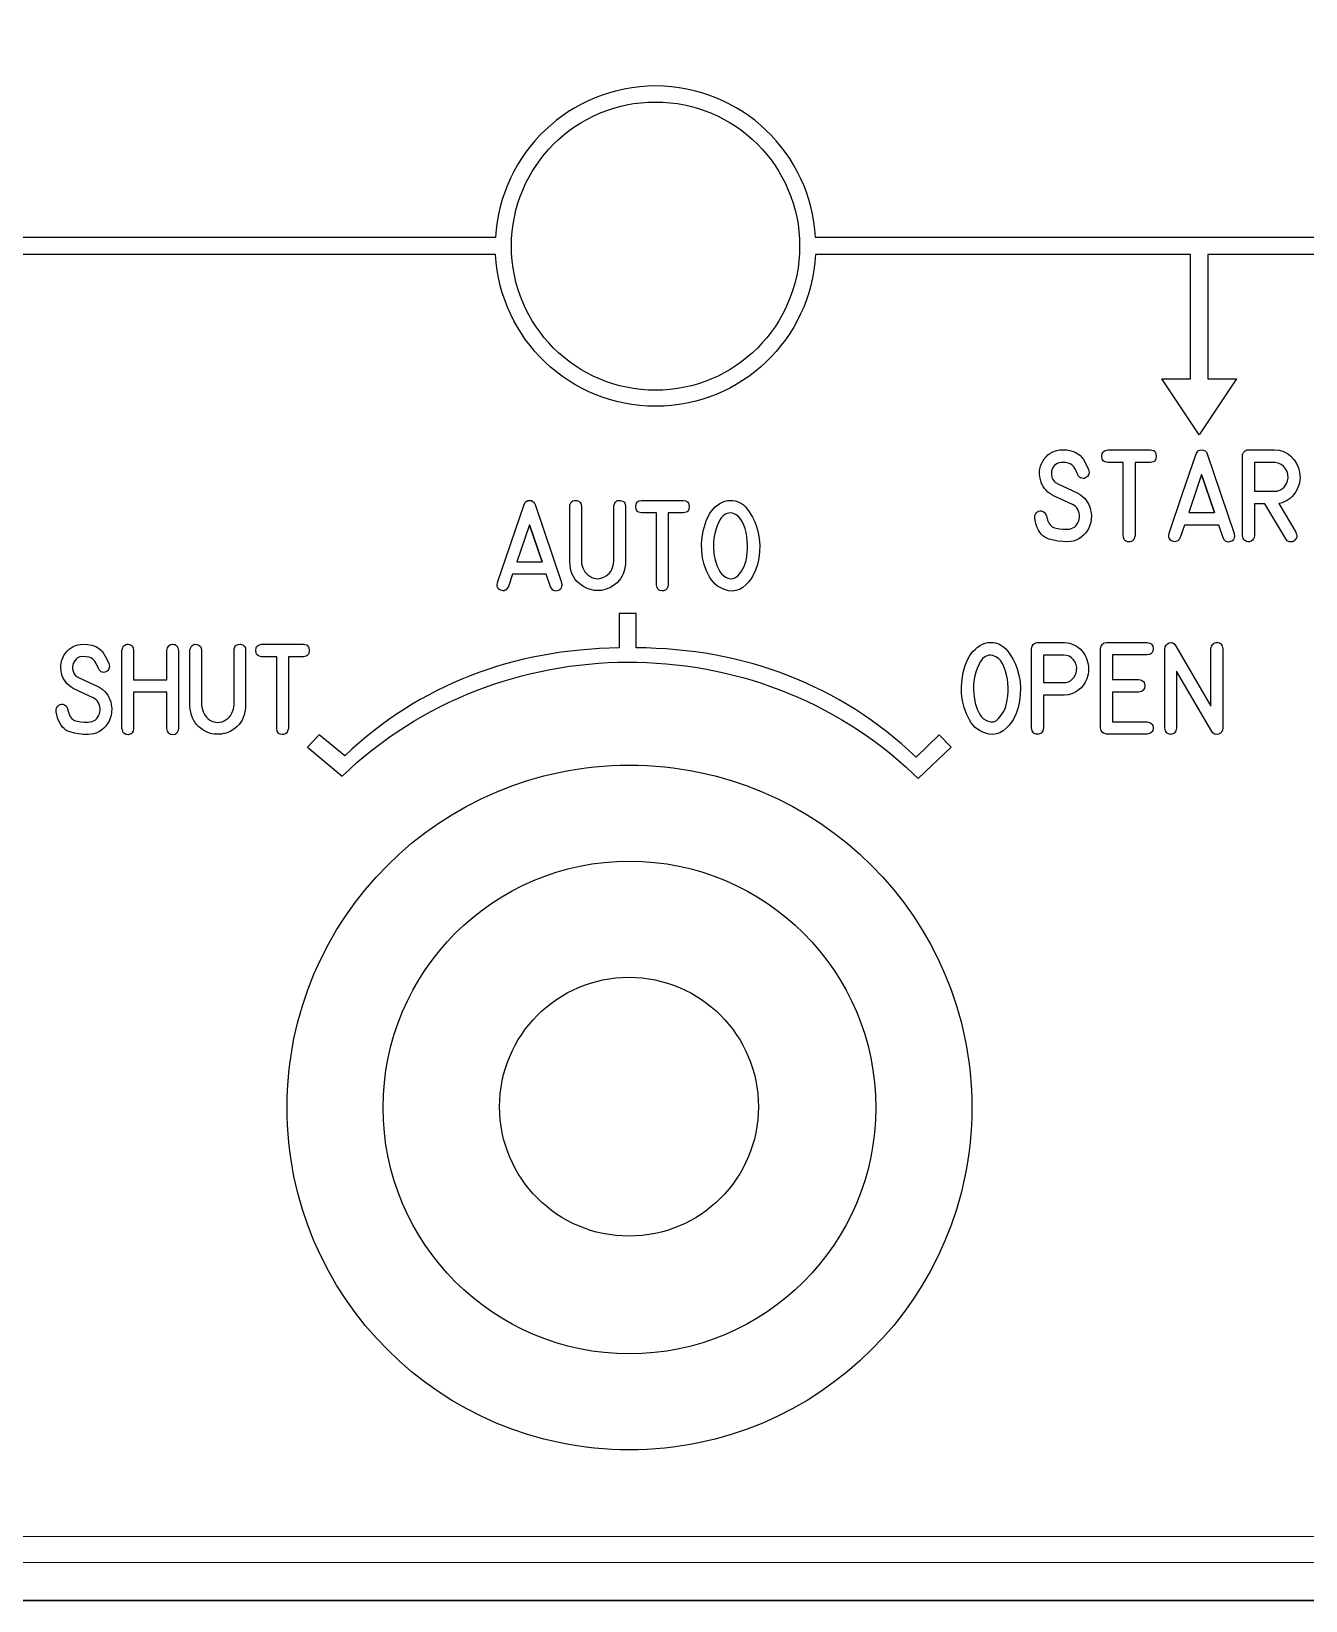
# Model space of a CAD drawing. Extents: x -1 to 333, y -1 to 144.
# Drawn here: x 200 to 244.6, y 31.6 to 86.6 of the extents above; entities that cross this region are included whole.
import ezdxf

# ---------------------------------------------------------------- set-up
doc = ezdxf.new("R2010")
doc.units = 0
for name, color, linetype in [('_BACKPANEL', 5, 'CONTINUOUS'), ('_ENGRAVING', 105, 'CONTINUOUS'), ('_TOPLAYER', 1, 'CONTINUOUS')]:
    doc.layers.add(name, color=color, linetype=linetype)

msp = doc.modelspace()

# ---------------------------------------------------------------- linework, layer by layer
at = {"layer": '_BACKPANEL'}
for points in [[(332.671, 144.363), (332.671, 139.666), (332.671, 130.272), (332.671, 120.878), (332.671, 41.031), (332.671, 31.637), (10.329, 31.637), (10.329, 41.031), (10.329, 120.878), (10.329, 130.272), (10.329, 139.666), (10.329, 144.363)], [(225.473, 48.946), (225.467, 48.713), (225.449, 48.482), (225.42, 48.255), (225.38, 48.032), (225.33, 47.813), (225.269, 47.597), (225.197, 47.387), (225.116, 47.181), (225.025, 46.98), (224.925, 46.784), (224.816, 46.594), (224.698, 46.41), (224.572, 46.232), (224.437, 46.061), (224.294, 45.896), (224.144, 45.739), (223.987, 45.589), (223.822, 45.446), (223.651, 45.312), (223.473, 45.185), (223.289, 45.067), (223.099, 44.958), (222.903, 44.858), (222.702, 44.767), (222.496, 44.686), (222.286, 44.614), (222.07, 44.553), (221.851, 44.503), (221.628, 44.463), (221.401, 44.434), (221.17, 44.416), (220.937, 44.41), (220.704, 44.416), (220.473, 44.434), (220.246, 44.463), (220.023, 44.503), (219.803, 44.553), (219.588, 44.614), (219.377, 44.686), (219.171, 44.767), (218.971, 44.858), (218.775, 44.958), (218.585, 45.067), (218.401, 45.185), (218.223, 45.312), (218.052, 45.446), (217.887, 45.589), (217.73, 45.739), (217.58, 45.896), (217.437, 46.061), (217.302, 46.232), (217.176, 46.41), (217.058, 46.594), (216.949, 46.784), (216.849, 46.98), (216.758, 47.181), (216.677, 47.387), (216.605, 47.597), (216.544, 47.813), (216.493, 48.032), (216.454, 48.255), (216.425, 48.482), (216.407, 48.713), (216.401, 48.946), (216.407, 49.179), (216.425, 49.41), (216.454, 49.637), (216.493, 49.86), (216.544, 50.08), (216.605, 50.295), (216.677, 50.506), (216.758, 50.712), (216.849, 50.912), (216.949, 51.108), (217.058, 51.298), (217.176, 51.482), (217.302, 51.66), (217.437, 51.831), (217.58, 51.996), (217.73, 52.153), (217.887, 52.303), (218.052, 52.446), (218.223, 52.581), (218.401, 52.707), (218.585, 52.825), (218.775, 52.934), (218.971, 53.034), (219.171, 53.125), (219.377, 53.207), (219.588, 53.278), (219.803, 53.339), (220.023, 53.39), (220.246, 53.429), (220.473, 53.458), (220.704, 53.476), (220.937, 53.482), (221.17, 53.476), (221.401, 53.458), (221.628, 53.429), (221.851, 53.39), (222.07, 53.339), (222.286, 53.278), (222.496, 53.207), (222.702, 53.125), (222.903, 53.034), (223.099, 52.934), (223.289, 52.825), (223.473, 52.707), (223.651, 52.581), (223.822, 52.446), (223.987, 52.303), (224.144, 52.153), (224.294, 51.996), (224.437, 51.831), (224.572, 51.66), (224.698, 51.482), (224.816, 51.298), (224.925, 51.108), (225.025, 50.912), (225.116, 50.712), (225.197, 50.506), (225.269, 50.295), (225.33, 50.08), (225.38, 49.86), (225.42, 49.637), (225.449, 49.41), (225.467, 49.179)]]:
    msp.add_lwpolyline(points, close=True, dxfattribs=at)
at = {"layer": '_ENGRAVING'}
for points in [[(267.472, 79.41), (227.473, 79.41), (227.451, 79.685), (227.417, 79.957), (227.369, 80.224), (227.31, 80.487), (227.238, 80.746), (227.154, 80.999), (227.059, 81.246), (226.952, 81.488), (226.835, 81.723), (226.707, 81.953), (226.569, 82.175), (226.421, 82.39), (226.263, 82.598), (226.096, 82.798), (225.92, 82.991), (225.736, 83.175), (225.543, 83.35), (225.342, 83.516), (225.133, 83.673), (224.917, 83.82), (224.694, 83.957), (224.465, 84.084), (224.229, 84.201), (223.986, 84.307), (223.738, 84.401), (223.485, 84.484), (223.226, 84.555), (222.963, 84.613), (222.695, 84.66), (222.423, 84.693), (222.147, 84.713), (221.868, 84.72), (221.588, 84.713), (221.312, 84.693), (221.04, 84.66), (220.772, 84.613), (220.509, 84.555), (220.25, 84.484), (219.997, 84.401), (219.749, 84.306), (219.507, 84.201), (219.271, 84.084), (219.041, 83.957), (218.818, 83.82), (218.602, 83.673), (218.394, 83.516), (218.193, 83.35), (218, 83.174), (217.815, 82.991), (217.639, 82.798), (217.472, 82.598), (217.315, 82.39), (217.167, 82.175), (217.028, 81.952), (216.901, 81.723), (216.783, 81.488), (216.677, 81.246), (216.581, 80.998), (216.498, 80.745), (216.426, 80.487), (216.366, 80.224), (216.319, 79.957), (216.284, 79.685), (216.263, 79.41), (131.377, 79.41)], [(267.472, 78.81), (241.218, 78.81), (241.218, 74.454), (242.226, 74.454), (240.918, 72.492), (239.609, 74.454), (240.618, 74.454), (240.618, 78.81), (227.473, 78.81), (227.452, 78.534), (227.417, 78.262), (227.37, 77.994), (227.31, 77.731), (227.239, 77.473), (227.155, 77.22), (227.06, 76.972), (226.953, 76.73), (226.836, 76.494), (226.708, 76.265), (226.57, 76.042), (226.422, 75.827), (226.264, 75.619), (226.097, 75.418), (225.921, 75.226), (225.737, 75.042), (225.544, 74.867), (225.343, 74.7), (225.134, 74.543), (224.918, 74.396), (224.695, 74.258), (224.466, 74.131), (224.229, 74.015), (223.987, 73.909), (223.739, 73.814), (223.486, 73.732), (223.227, 73.661), (222.963, 73.602), (222.695, 73.555), (222.423, 73.522), (222.147, 73.502), (221.868, 73.495), (221.588, 73.502), (221.312, 73.522), (221.04, 73.555), (220.772, 73.602), (220.508, 73.661), (220.25, 73.732), (219.996, 73.814), (219.748, 73.909), (219.506, 74.015), (219.27, 74.131), (219.04, 74.258), (218.817, 74.396), (218.601, 74.543), (218.392, 74.7), (218.191, 74.866), (217.998, 75.042), (217.814, 75.226), (217.638, 75.418), (217.471, 75.619), (217.313, 75.827), (217.165, 76.042), (217.027, 76.265), (216.899, 76.494), (216.782, 76.73), (216.675, 76.972), (216.58, 77.22), (216.497, 77.473), (216.425, 77.731), (216.365, 77.994), (216.318, 78.262), (216.284, 78.534), (216.262, 78.81), (171.668, 78.81)], [(16.012, 32.965), (326.47, 32.98), (326.56, 32.989), (326.645, 33.015), (326.721, 33.057), (326.787, 33.112), (326.842, 33.179), (326.883, 33.256), (326.909, 33.34), (326.918, 33.431), (326.908, 33.521), (326.882, 33.606), (326.841, 33.682), (326.786, 33.748), (326.72, 33.803), (326.644, 33.845), (326.56, 33.871), (326.47, 33.88), (16.01, 33.865)]]:
    msp.add_lwpolyline(points, dxfattribs=at)
for points in [[(221.868, 74.057), (221.608, 74.064), (221.351, 74.083), (221.098, 74.115), (220.85, 74.16), (220.605, 74.216), (220.366, 74.284), (220.131, 74.364), (219.902, 74.454), (219.678, 74.555), (219.46, 74.667), (219.249, 74.788), (219.044, 74.92), (218.846, 75.06), (218.655, 75.21), (218.472, 75.369), (218.296, 75.536), (218.129, 75.712), (217.97, 75.895), (217.82, 76.086), (217.68, 76.284), (217.548, 76.489), (217.427, 76.7), (217.315, 76.918), (217.214, 77.142), (217.123, 77.371), (217.044, 77.606), (216.976, 77.845), (216.92, 78.09), (216.875, 78.338), (216.843, 78.591), (216.824, 78.848), (216.817, 79.107), (216.824, 79.367), (216.843, 79.624), (216.875, 79.877), (216.92, 80.125), (216.976, 80.37), (217.044, 80.609), (217.123, 80.844), (217.214, 81.073), (217.315, 81.297), (217.427, 81.515), (217.548, 81.726), (217.68, 81.931), (217.82, 82.129), (217.97, 82.32), (218.129, 82.503), (218.296, 82.679), (218.472, 82.846), (218.655, 83.005), (218.846, 83.155), (219.044, 83.295), (219.249, 83.427), (219.46, 83.548), (219.678, 83.66), (219.902, 83.761), (220.131, 83.851), (220.366, 83.931), (220.605, 83.999), (220.85, 84.055), (221.098, 84.1), (221.351, 84.132), (221.608, 84.151), (221.868, 84.158), (222.128, 84.151), (222.384, 84.132), (222.637, 84.1), (222.886, 84.055), (223.13, 83.999), (223.37, 83.931), (223.604, 83.851), (223.834, 83.761), (224.057, 83.66), (224.275, 83.548), (224.487, 83.427), (224.692, 83.295), (224.89, 83.155), (225.08, 83.005), (225.264, 82.846), (225.439, 82.679), (225.606, 82.503), (225.765, 82.32), (225.915, 82.129), (226.056, 81.931), (226.187, 81.726), (226.309, 81.515), (226.42, 81.297), (226.521, 81.073), (226.612, 80.844), (226.691, 80.609), (226.759, 80.37), (226.816, 80.125), (226.86, 79.877), (226.892, 79.624), (226.912, 79.367), (226.918, 79.107), (226.912, 78.848), (226.892, 78.591), (226.86, 78.338), (226.816, 78.09), (226.759, 77.845), (226.691, 77.606), (226.612, 77.371), (226.521, 77.142), (226.42, 76.918), (226.309, 76.7), (226.187, 76.489), (226.056, 76.284), (225.915, 76.086), (225.765, 75.895), (225.606, 75.712), (225.439, 75.536), (225.264, 75.369), (225.08, 75.21), (224.89, 75.06), (224.692, 74.92), (224.487, 74.788), (224.275, 74.667), (224.057, 74.555), (223.834, 74.454), (223.604, 74.364), (223.37, 74.284), (223.13, 74.216), (222.886, 74.16), (222.637, 74.115), (222.384, 74.083), (222.128, 74.064)], [(236.642, 70.458), (236.665, 70.447), (236.692, 70.433), (236.716, 70.419), (236.738, 70.404), (236.763, 70.389), (236.832, 70.335), (236.895, 70.277), (236.951, 70.213), (236.999, 70.145), (237.041, 70.071), (237.076, 69.993), (237.104, 69.91), (237.124, 69.822), (237.141, 69.678), (237.136, 69.53), (237.119, 69.425), (237.089, 69.324), (237.048, 69.227), (236.995, 69.134), (236.933, 69.048), (236.863, 68.973), (236.786, 68.908), (236.701, 68.853), (236.605, 68.806), (236.507, 68.772), (236.408, 68.752), (236.307, 68.746), (236.138, 68.751), (235.972, 68.769), (235.811, 68.798), (235.653, 68.839), (235.578, 68.868), (235.508, 68.906), (235.444, 68.954), (235.386, 69.012), (235.333, 69.079), (235.286, 69.157), (235.245, 69.244), (235.209, 69.341), (235.182, 69.448), (235.161, 69.559), (235.156, 69.614), (235.163, 69.665), (235.183, 69.714), (235.214, 69.759), (235.253, 69.795), (235.297, 69.819), (235.346, 69.828), (235.399, 69.825), (235.453, 69.806), (235.498, 69.774), (235.534, 69.729), (235.561, 69.67), (235.566, 69.656), (235.608, 69.503), (235.663, 69.383), (235.696, 69.337), (235.731, 69.299), (235.771, 69.269), (235.813, 69.248), (235.91, 69.22), (236.024, 69.2), (236.155, 69.19), (236.304, 69.188), (236.373, 69.193), (236.437, 69.206), (236.495, 69.229), (236.548, 69.261), (236.595, 69.302), (236.636, 69.351), (236.671, 69.41), (236.701, 69.478), (236.719, 69.543), (236.728, 69.61), (236.727, 69.678), (236.716, 69.747), (236.695, 69.814), (236.667, 69.875), (236.631, 69.93), (236.587, 69.979), (236.538, 70.017), (236.475, 70.053), (235.792, 70.373), (235.77, 70.386), (235.69, 70.436), (235.618, 70.49), (235.554, 70.55), (235.498, 70.615), (235.45, 70.684), (235.41, 70.759), (235.378, 70.838), (235.353, 70.923), (235.334, 71.023), (235.325, 71.12), (235.326, 71.214), (235.338, 71.306), (235.361, 71.395), (235.394, 71.482), (235.437, 71.566), (235.491, 71.647), (235.553, 71.722), (235.619, 71.787), (235.69, 71.842), (235.765, 71.887), (235.845, 71.923), (235.93, 71.948), (236.019, 71.963), (236.113, 71.968), (236.276, 71.963), (236.429, 71.932), (236.503, 71.912), (236.578, 71.881), (236.666, 71.83), (236.743, 71.771), (236.808, 71.703), (236.863, 71.626), (236.957, 71.457), (237.042, 71.274), (237.055, 71.233), (237.059, 71.16), (237.04, 71.093), (237.003, 71.033), (236.972, 71.005), (236.933, 70.981), (236.892, 70.967), (236.849, 70.964), (236.804, 70.97), (236.761, 70.986), (236.723, 71.013), (236.691, 71.049), (236.664, 71.096), (236.582, 71.283), (236.53, 71.37), (236.46, 71.441), (236.398, 71.478), (236.33, 71.504), (236.234, 71.522), (236.099, 71.526), (236.006, 71.514), (235.924, 71.479), (235.854, 71.422), (235.796, 71.344), (235.766, 71.285), (235.747, 71.222), (235.74, 71.156), (235.743, 71.087), (235.76, 71.004), (235.792, 70.932), (235.837, 70.869), (235.896, 70.816), (235.91, 70.806), (235.926, 70.795), (235.942, 70.788), (235.96, 70.78)], [(238.255, 68.961), (238.255, 71.523), (237.713, 71.523), (237.623, 71.544), (237.588, 71.563), (237.559, 71.587), (237.536, 71.618), (237.52, 71.654), (237.507, 71.745), (237.521, 71.835), (237.537, 71.872), (237.559, 71.902), (237.588, 71.927), (237.624, 71.947), (237.713, 71.968), (239.211, 71.968), (239.301, 71.947), (239.336, 71.928), (239.364, 71.903), (239.387, 71.872), (239.403, 71.836), (239.416, 71.745), (239.403, 71.654), (239.387, 71.617), (239.365, 71.587), (239.336, 71.562), (239.301, 71.543), (239.211, 71.523), (238.671, 71.523), (238.671, 68.961), (238.645, 68.864), (238.625, 68.826), (238.6, 68.794), (238.57, 68.77), (238.536, 68.753), (238.497, 68.744), (238.453, 68.741), (238.41, 68.745), (238.372, 68.756), (238.339, 68.773), (238.312, 68.798), (238.29, 68.828), (238.273, 68.866)], [(239.867, 69.045), (240.34, 70.434), (240.814, 71.823), (240.845, 71.885), (240.887, 71.931), (240.941, 71.958), (241.008, 71.968), (241.074, 71.959), (241.129, 71.932), (241.171, 71.887), (241.202, 71.823), (242.148, 69.037), (242.157, 68.936), (242.151, 68.893), (242.139, 68.854), (242.12, 68.821), (242.094, 68.792), (242.061, 68.769), (242.021, 68.75), (241.98, 68.738), (241.941, 68.734), (241.904, 68.739), (241.87, 68.751), (241.838, 68.772), (241.809, 68.801), (241.757, 68.883), (241.605, 69.333), (240.402, 69.333), (240.255, 68.894), (240.203, 68.811), (240.173, 68.782), (240.14, 68.762), (240.106, 68.75), (240.068, 68.746), (240.029, 68.751), (239.986, 68.764), (239.946, 68.783), (239.913, 68.807), (239.888, 68.835), (239.869, 68.868), (239.858, 68.906), (239.854, 68.948)], [(244.303, 69.083), (244.335, 68.997), (244.34, 68.957), (244.337, 68.919), (244.327, 68.882), (244.309, 68.848), (244.25, 68.783), (244.213, 68.761), (244.174, 68.748), (244.132, 68.743), (244.087, 68.747), (244.044, 68.76), (244.007, 68.78), (243.976, 68.809), (243.952, 68.845), (243.224, 70.072), (242.855, 70.072), (242.855, 68.963), (242.848, 68.899), (242.826, 68.845), (242.79, 68.8), (242.739, 68.765), (242.681, 68.744), (242.626, 68.741), (242.572, 68.755), (242.52, 68.788), (242.485, 68.823), (242.459, 68.864), (242.444, 68.911), (242.439, 68.963), (242.439, 71.747), (242.443, 71.791), (242.454, 71.832), (242.473, 71.869), (242.499, 71.903), (242.531, 71.931), (242.566, 71.951), (242.604, 71.964), (242.646, 71.968), (243.562, 71.968), (243.722, 71.954), (243.871, 71.911), (244.009, 71.841), (244.136, 71.743), (244.247, 71.623), (244.334, 71.488), (244.398, 71.339), (244.439, 71.174), (244.45, 71.082), (244.453, 70.991), (244.447, 70.903), (244.433, 70.815), (244.411, 70.729), (244.38, 70.645), (244.34, 70.562), (244.292, 70.481), (244.238, 70.404), (244.179, 70.336), (244.116, 70.275), (244.049, 70.222), (243.978, 70.177), (243.902, 70.14), (243.822, 70.111), (243.738, 70.09), (243.71, 70.085)], [(243.562, 70.515), (243.636, 70.521), (243.707, 70.539), (243.775, 70.57), (243.841, 70.613), (243.899, 70.665), (243.947, 70.725), (243.985, 70.793), (244.012, 70.868), (244.035, 70.986), (244.031, 71.099), (244.003, 71.206), (243.949, 71.307), (243.876, 71.394), (243.791, 71.459), (243.693, 71.502), (243.583, 71.523), (242.855, 71.523), (242.855, 70.515)], [(241.455, 69.776), (241.006, 71.099), (240.554, 69.776)], [(241.006, 71.099), (241.455, 69.776)], [(216.329, 67.322), (216.795, 68.688), (217.261, 70.054), (217.291, 70.116), (217.333, 70.16), (217.386, 70.187), (217.451, 70.197), (217.517, 70.188), (217.57, 70.162), (217.613, 70.117), (217.643, 70.054), (218.573, 67.315), (218.582, 67.215), (218.576, 67.173), (218.564, 67.135), (218.545, 67.102), (218.52, 67.074), (218.487, 67.051), (218.449, 67.033), (218.369, 67.017), (218.333, 67.021), (218.299, 67.033), (218.268, 67.054), (218.239, 67.082), (218.189, 67.163), (218.039, 67.606), (216.856, 67.606), (216.711, 67.174), (216.66, 67.092), (216.63, 67.064), (216.599, 67.044), (216.564, 67.032), (216.528, 67.029), (216.489, 67.033), (216.447, 67.046), (216.375, 67.088), (216.35, 67.116), (216.332, 67.149), (216.321, 67.185), (216.317, 67.227)], [(220.816, 68.069), (220.816, 68.038), (220.81, 67.945), (220.791, 67.831), (220.765, 67.724), (220.73, 67.625), (220.689, 67.533), (220.639, 67.45), (220.582, 67.374), (220.518, 67.306), (220.446, 67.246), (220.292, 67.148), (220.132, 67.08), (220.051, 67.058), (219.968, 67.043), (219.884, 67.035), (219.798, 67.035), (219.713, 67.042), (219.63, 67.057), (219.549, 67.079), (219.469, 67.109), (219.316, 67.191), (219.169, 67.302), (219.102, 67.369), (219.043, 67.443), (218.992, 67.524), (218.949, 67.613), (218.915, 67.708), (218.888, 67.811), (218.87, 67.921), (218.859, 68.038), (218.859, 68.069), (218.859, 69.98), (218.863, 70.024), (218.875, 70.064), (218.916, 70.133), (218.968, 70.177), (219.032, 70.197), (219.107, 70.192), (219.178, 70.166), (219.228, 70.122), (219.259, 70.06), (219.269, 69.98), (219.269, 68.069), (219.278, 67.983), (219.295, 67.902), (219.32, 67.827), (219.353, 67.758), (219.394, 67.694), (219.442, 67.636), (219.498, 67.583), (219.563, 67.536), (219.631, 67.498), (219.7, 67.471), (219.771, 67.456), (219.842, 67.452), (219.914, 67.46), (219.987, 67.479), (220.061, 67.509), (220.135, 67.552), (220.198, 67.597), (220.252, 67.649), (220.297, 67.707), (220.333, 67.772), (220.384, 67.914), (220.408, 68.069), (220.408, 69.98), (220.411, 70.022), (220.437, 70.104), (220.458, 70.135), (220.483, 70.16), (220.512, 70.178), (220.547, 70.19), (220.63, 70.194), (220.711, 70.173), (220.743, 70.155), (220.77, 70.131), (220.79, 70.101), (220.804, 70.066), (220.816, 69.98)], [(221.906, 67.24), (221.906, 69.76), (221.373, 69.76), (221.285, 69.78), (221.25, 69.798), (221.221, 69.823), (221.199, 69.853), (221.183, 69.889), (221.171, 69.978), (221.184, 70.066), (221.2, 70.102), (221.222, 70.133), (221.25, 70.157), (221.285, 70.176), (221.373, 70.197), (222.847, 70.197), (222.934, 70.177), (222.969, 70.158), (222.997, 70.133), (223.019, 70.103), (223.035, 70.067), (223.048, 69.978), (223.035, 69.888), (223.02, 69.852), (222.998, 69.822), (222.97, 69.798), (222.935, 69.779), (222.847, 69.76), (222.315, 69.76), (222.315, 67.24), (222.29, 67.144), (222.27, 67.107), (222.245, 67.076), (222.216, 67.052), (222.182, 67.036), (222.144, 67.026), (222.101, 67.023), (222.021, 67.038), (221.989, 67.055), (221.962, 67.079), (221.94, 67.11), (221.924, 67.147)], [(225.411, 69.284), (225.468, 69.067), (225.503, 68.847), (225.518, 68.622), (225.512, 68.393), (225.485, 68.167), (225.437, 67.952), (225.367, 67.746), (225.275, 67.55), (225.205, 67.436), (225.122, 67.331), (225.028, 67.235), (224.922, 67.147), (224.808, 67.078), (224.687, 67.035), (224.561, 67.02), (224.429, 67.031), (224.322, 67.057), (224.222, 67.093), (224.128, 67.138), (224.041, 67.195), (223.96, 67.261), (223.885, 67.337), (223.817, 67.424), (223.755, 67.521), (223.651, 67.73), (223.572, 67.951), (223.517, 68.184), (223.488, 68.428), (223.483, 68.676), (223.502, 68.921), (223.546, 69.163), (223.614, 69.402), (223.657, 69.516), (223.706, 69.623), (223.761, 69.721), (223.822, 69.811), (223.889, 69.894), (223.962, 69.968), (224.041, 70.034), (224.125, 70.091), (224.212, 70.138), (224.301, 70.17), (224.391, 70.19), (224.484, 70.197), (224.571, 70.192), (224.654, 70.179), (224.733, 70.156), (224.808, 70.125), (224.879, 70.085), (224.946, 70.035), (225.009, 69.977), (225.067, 69.909), (225.174, 69.762), (225.267, 69.609), (225.346, 69.45)], [(217.891, 68.041), (217.45, 69.343), (217.006, 68.041)], [(217.45, 69.343), (217.891, 68.041)], [(224.496, 69.757), (224.431, 69.752), (224.37, 69.738), (224.314, 69.714), (224.261, 69.68), (224.212, 69.637), (224.168, 69.584), (224.128, 69.522), (224.091, 69.45), (224.029, 69.302), (223.979, 69.166), (223.942, 69.04), (223.918, 68.926), (223.899, 68.751), (223.898, 68.543), (223.916, 68.32), (223.959, 68.1), (223.989, 67.993), (224.026, 67.891), (224.069, 67.795), (224.12, 67.704), (224.178, 67.624), (224.244, 67.558), (224.318, 67.507), (224.401, 67.471), (224.499, 67.451), (224.59, 67.459), (224.675, 67.494), (224.752, 67.557), (224.821, 67.635), (224.881, 67.716), (224.932, 67.799), (224.975, 67.885), (225.01, 67.981), (225.039, 68.091), (225.063, 68.215), (225.08, 68.353), (225.09, 68.498), (225.091, 68.642), (225.083, 68.787), (225.067, 68.932), (225.041, 69.073), (225.006, 69.206), (224.96, 69.333), (224.905, 69.452), (224.838, 69.558), (224.759, 69.642), (224.667, 69.705), (224.562, 69.747)], [(231.076, 60.45), (232.226, 61.546), (231.812, 61.978), (231, 61.202), (230.748, 61.436), (230.491, 61.662), (230.231, 61.88), (229.967, 62.092), (229.698, 62.296), (229.426, 62.493), (229.151, 62.682), (228.871, 62.864), (228.588, 63.039), (228.301, 63.207), (228.011, 63.367), (227.717, 63.52), (227.42, 63.665), (227.12, 63.803), (226.816, 63.934), (226.509, 64.058), (226.198, 64.174), (225.885, 64.282), (225.568, 64.384), (225.248, 64.478), (224.925, 64.564), (224.599, 64.644), (224.271, 64.716), (223.939, 64.78), (223.605, 64.837), (223.268, 64.887), (222.928, 64.929), (222.585, 64.964), (222.24, 64.991), (221.892, 65.011), (221.542, 65.023), (221.19, 65.029), (221.189, 66.228), (220.594, 66.228), (220.592, 65.026), (219.901, 65.003), (219.22, 64.952), (218.55, 64.872), (217.892, 64.764), (217.567, 64.7), (217.245, 64.628), (216.926, 64.55), (216.61, 64.464), (216.297, 64.371), (215.987, 64.271), (215.68, 64.164), (215.376, 64.05), (215.076, 63.928), (214.779, 63.8), (214.485, 63.664), (214.194, 63.521), (213.907, 63.371), (213.623, 63.214), (213.342, 63.049), (213.065, 62.878), (212.791, 62.699), (212.52, 62.513), (212.254, 62.32), (211.99, 62.119), (211.731, 61.912), (211.475, 61.697), (211.222, 61.474), (210.973, 61.245), (210.078, 61.985), (209.667, 61.552), (210.89, 60.535), (211.15, 60.779), (211.415, 61.016), (211.685, 61.245), (211.959, 61.466), (212.238, 61.679), (212.521, 61.885), (212.809, 62.083), (213.1, 62.274), (213.396, 62.456), (213.695, 62.631), (213.997, 62.798), (214.303, 62.958), (214.612, 63.11), (214.924, 63.254), (215.239, 63.39), (215.557, 63.519), (215.878, 63.64), (216.201, 63.753), (216.526, 63.858), (216.853, 63.956), (217.182, 64.046), (217.513, 64.129), (217.845, 64.203), (218.179, 64.27), (218.515, 64.329), (218.851, 64.381), (219.189, 64.424), (219.527, 64.46), (219.866, 64.489), (220.206, 64.509), (220.545, 64.522), (220.885, 64.527), (221.225, 64.524), (221.565, 64.514), (221.905, 64.496), (222.244, 64.47), (222.583, 64.437), (222.92, 64.395), (223.257, 64.346), (223.593, 64.29), (223.928, 64.225), (224.261, 64.153), (224.592, 64.073), (224.922, 63.985), (225.25, 63.89), (225.576, 63.787), (225.9, 63.676), (226.221, 63.557), (226.54, 63.431), (226.856, 63.297), (227.17, 63.155), (227.48, 63.005), (227.787, 62.848), (228.091, 62.683), (228.391, 62.51), (228.688, 62.33), (228.981, 62.141), (229.27, 61.945), (229.555, 61.742), (229.836, 61.53), (230.112, 61.311), (230.383, 61.084), (230.65, 60.849), (230.912, 60.607)], [(202.319, 63.673), (202.342, 63.662), (202.368, 63.648), (202.391, 63.634), (202.414, 63.62), (202.438, 63.605), (202.506, 63.552), (202.568, 63.495), (202.622, 63.432), (202.67, 63.365), (202.711, 63.293), (202.745, 63.216), (202.773, 63.135), (202.793, 63.048), (202.809, 62.907), (202.805, 62.762), (202.787, 62.659), (202.758, 62.559), (202.718, 62.464), (202.666, 62.373), (202.605, 62.288), (202.536, 62.214), (202.46, 62.15), (202.377, 62.097), (202.283, 62.05), (202.187, 62.018), (202.089, 61.998), (201.99, 61.991), (201.824, 61.997), (201.661, 62.014), (201.503, 62.043), (201.348, 62.083), (201.274, 62.111), (201.206, 62.149), (201.143, 62.196), (201.086, 62.253), (201.034, 62.319), (200.988, 62.395), (200.947, 62.481), (200.912, 62.576), (200.886, 62.681), (200.865, 62.79), (200.86, 62.844), (200.867, 62.894), (200.886, 62.942), (200.917, 62.986), (200.956, 63.022), (200.999, 63.045), (201.047, 63.055), (201.099, 63.051), (201.152, 63.032), (201.196, 63.001), (201.231, 62.957), (201.258, 62.9), (201.262, 62.886), (201.304, 62.735), (201.358, 62.618), (201.39, 62.572), (201.425, 62.534), (201.464, 62.505), (201.505, 62.485), (201.6, 62.457), (201.712, 62.438), (201.841, 62.427), (201.987, 62.426), (202.055, 62.431), (202.118, 62.444), (202.175, 62.466), (202.227, 62.497), (202.273, 62.537), (202.313, 62.586), (202.348, 62.644), (202.377, 62.711), (202.395, 62.775), (202.404, 62.84), (202.403, 62.907), (202.391, 62.975), (202.372, 63.04), (202.344, 63.1), (202.309, 63.154), (202.265, 63.203), (202.217, 63.24), (202.155, 63.275), (201.484, 63.59), (201.462, 63.602), (201.384, 63.651), (201.314, 63.705), (201.251, 63.763), (201.196, 63.827), (201.149, 63.895), (201.109, 63.968), (201.078, 64.047), (201.054, 64.13), (201.035, 64.227), (201.026, 64.323), (201.027, 64.415), (201.039, 64.505), (201.061, 64.593), (201.094, 64.678), (201.136, 64.761), (201.189, 64.84), (201.25, 64.914), (201.315, 64.978), (201.384, 65.032), (201.458, 65.077), (201.537, 65.111), (201.62, 65.136), (201.708, 65.15), (201.8, 65.155), (201.96, 65.151), (202.11, 65.121), (202.183, 65.101), (202.257, 65.07), (202.343, 65.02), (202.418, 64.962), (202.483, 64.895), (202.536, 64.82), (202.629, 64.654), (202.712, 64.475), (202.725, 64.434), (202.729, 64.362), (202.71, 64.297), (202.674, 64.238), (202.644, 64.21), (202.605, 64.186), (202.565, 64.173), (202.522, 64.169), (202.478, 64.176), (202.436, 64.192), (202.399, 64.218), (202.367, 64.254), (202.341, 64.3), (202.26, 64.483), (202.209, 64.569), (202.141, 64.639), (202.079, 64.675), (202.013, 64.7), (201.919, 64.717), (201.786, 64.722), (201.694, 64.71), (201.614, 64.676), (201.546, 64.62), (201.489, 64.543), (201.459, 64.485), (201.441, 64.423), (201.433, 64.358), (201.436, 64.29), (201.453, 64.209), (201.484, 64.138), (201.529, 64.076), (201.587, 64.024), (201.6, 64.014), (201.616, 64.004), (201.632, 63.996), (201.649, 63.989)], [(203.168, 62.2), (203.168, 64.936), (203.193, 65.033), (203.212, 65.071), (203.236, 65.102), (203.265, 65.126), (203.299, 65.142), (203.337, 65.152), (203.38, 65.155), (203.46, 65.139), (203.493, 65.122), (203.52, 65.098), (203.542, 65.067), (203.559, 65.03), (203.577, 64.936), (203.577, 63.913), (204.744, 63.913), (204.744, 64.936), (204.768, 65.031), (204.81, 65.099), (204.838, 65.123), (204.871, 65.141), (204.949, 65.155), (204.99, 65.151), (205.027, 65.141), (205.06, 65.124), (205.088, 65.1), (205.131, 65.032), (205.155, 64.936), (205.155, 62.2), (205.131, 62.105), (205.088, 62.037), (205.06, 62.013), (205.027, 61.996), (204.949, 61.983), (204.871, 61.997), (204.838, 62.014), (204.81, 62.038), (204.768, 62.105), (204.744, 62.2), (204.744, 63.474), (203.577, 63.474), (203.577, 62.2), (203.559, 62.107), (203.542, 62.07), (203.52, 62.039), (203.493, 62.015), (203.46, 61.998), (203.38, 61.984), (203.337, 61.986), (203.299, 61.996), (203.265, 62.013), (203.236, 62.036), (203.212, 62.067), (203.193, 62.104)], [(207.503, 63.031), (207.503, 63), (207.498, 62.907), (207.479, 62.793), (207.452, 62.686), (207.418, 62.587), (207.376, 62.496), (207.327, 62.412), (207.27, 62.337), (207.206, 62.269), (207.134, 62.209), (206.98, 62.111), (206.821, 62.044), (206.739, 62.021), (206.657, 62.006), (206.573, 61.998), (206.487, 61.998), (206.402, 62.006), (206.319, 62.02), (206.238, 62.043), (206.159, 62.072), (206.005, 62.154), (205.859, 62.265), (205.792, 62.332), (205.733, 62.406), (205.682, 62.487), (205.639, 62.575), (205.605, 62.67), (205.578, 62.773), (205.56, 62.883), (205.55, 63), (205.55, 63.031), (205.55, 64.939), (205.554, 64.983), (205.566, 65.022), (205.606, 65.091), (205.658, 65.136), (205.722, 65.155), (205.797, 65.151), (205.867, 65.125), (205.918, 65.081), (205.948, 65.019), (205.958, 64.939), (205.958, 63.031), (205.968, 62.945), (205.985, 62.864), (206.01, 62.789), (206.043, 62.72), (206.083, 62.656), (206.132, 62.598), (206.188, 62.546), (206.252, 62.499), (206.32, 62.46), (206.389, 62.434), (206.46, 62.418), (206.531, 62.414), (206.603, 62.422), (206.675, 62.441), (206.749, 62.472), (206.824, 62.514), (206.886, 62.56), (206.94, 62.612), (206.985, 62.67), (207.021, 62.734), (207.072, 62.876), (207.096, 63.031), (207.096, 64.939), (207.099, 64.981), (207.125, 65.063), (207.145, 65.094), (207.17, 65.119), (207.2, 65.137), (207.235, 65.148), (207.318, 65.152), (207.399, 65.132), (207.431, 65.114), (207.457, 65.09), (207.477, 65.06), (207.492, 65.025), (207.503, 64.939)], [(208.592, 62.203), (208.592, 64.719), (208.06, 64.719), (207.971, 64.739), (207.936, 64.758), (207.908, 64.782), (207.886, 64.812), (207.87, 64.848), (207.858, 64.936), (207.871, 65.025), (207.886, 65.061), (207.909, 65.091), (207.937, 65.116), (207.972, 65.135), (208.06, 65.155), (209.531, 65.155), (209.618, 65.135), (209.653, 65.117), (209.681, 65.092), (209.703, 65.062), (209.719, 65.026), (209.732, 64.936), (209.719, 64.847), (209.704, 64.811), (209.682, 64.781), (209.654, 64.757), (209.619, 64.738), (209.531, 64.719), (209, 64.719), (209, 62.203), (208.975, 62.107), (208.955, 62.07), (208.93, 62.039), (208.901, 62.016), (208.868, 61.999), (208.83, 61.989), (208.787, 61.987), (208.707, 62.001), (208.675, 62.019), (208.648, 62.042), (208.626, 62.073), (208.609, 62.11)], [(234.546, 64.292), (234.604, 64.072), (234.64, 63.848), (234.655, 63.62), (234.649, 63.388), (234.621, 63.159), (234.572, 62.94), (234.501, 62.732), (234.408, 62.533), (234.337, 62.418), (234.253, 62.311), (234.158, 62.213), (234.05, 62.125), (233.934, 62.054), (233.812, 62.011), (233.684, 61.995), (233.55, 62.007), (233.442, 62.033), (233.34, 62.069), (233.245, 62.116), (233.156, 62.173), (233.074, 62.24), (232.998, 62.317), (232.929, 62.405), (232.867, 62.504), (232.761, 62.716), (232.68, 62.94), (232.625, 63.176), (232.595, 63.424), (232.59, 63.675), (232.61, 63.924), (232.654, 64.169), (232.723, 64.411), (232.767, 64.527), (232.817, 64.635), (232.872, 64.735), (232.934, 64.827), (233.002, 64.91), (233.076, 64.985), (233.156, 65.052), (233.242, 65.111), (233.33, 65.157), (233.42, 65.191), (233.512, 65.211), (233.606, 65.217), (233.694, 65.213), (233.779, 65.199), (233.859, 65.176), (233.935, 65.145), (234.007, 65.104), (234.074, 65.053), (234.138, 64.994), (234.198, 64.926), (234.305, 64.777), (234.4, 64.622), (234.48, 64.46)], [(236.176, 65.217), (236.204, 65.217), (236.296, 65.206), (236.385, 65.188), (236.47, 65.161), (236.551, 65.126), (236.625, 65.085), (236.693, 65.038), (236.755, 64.984), (236.812, 64.925), (236.863, 64.859), (236.908, 64.787), (236.948, 64.709), (236.983, 64.625), (237.01, 64.538), (237.03, 64.452), (237.042, 64.366), (237.045, 64.28), (237.041, 64.196), (237.028, 64.111), (237.008, 64.028), (236.98, 63.945), (236.921, 63.82), (236.85, 63.711), (236.767, 63.615), (236.671, 63.534), (236.565, 63.468), (236.452, 63.418), (236.331, 63.385), (236.204, 63.368), (236.176, 63.366), (235.461, 63.366), (235.461, 62.221), (235.438, 62.124), (235.419, 62.086), (235.395, 62.054), (235.366, 62.03), (235.333, 62.013), (235.295, 62.003), (235.251, 61.999), (235.208, 62.003), (235.17, 62.013), (235.137, 62.03), (235.108, 62.054), (235.085, 62.086), (235.066, 62.124), (235.044, 62.221), (235.044, 64.997), (235.064, 65.084), (235.104, 65.15), (235.162, 65.194), (235.238, 65.217), (235.251, 65.217)], [(239.097, 64.779), (237.876, 64.779), (237.876, 63.919), (238.807, 63.919), (238.898, 63.893), (238.934, 63.872), (238.963, 63.847), (238.986, 63.816), (239.002, 63.781), (239.015, 63.695), (239.002, 63.61), (238.985, 63.575), (238.962, 63.544), (238.933, 63.519), (238.897, 63.499), (238.807, 63.473), (237.876, 63.473), (237.876, 62.441), (239.097, 62.441), (239.187, 62.414), (239.223, 62.394), (239.252, 62.369), (239.275, 62.339), (239.291, 62.304), (239.304, 62.219), (239.291, 62.135), (239.275, 62.1), (239.252, 62.07), (239.223, 62.045), (239.187, 62.025), (239.097, 61.999), (237.672, 61.999), (237.59, 62.022), (237.527, 62.067), (237.485, 62.134), (237.463, 62.222), (237.463, 64.997), (237.486, 65.089), (237.529, 65.156), (237.557, 65.181), (237.591, 65.199), (237.672, 65.217), (239.097, 65.217), (239.187, 65.197), (239.223, 65.178), (239.252, 65.154), (239.275, 65.123), (239.291, 65.087), (239.303, 64.997), (239.29, 64.907), (239.274, 64.871), (239.251, 64.84), (239.222, 64.816), (239.187, 64.798)], [(241.746, 62.216), (241.737, 62.141), (241.709, 62.081), (241.662, 62.036), (241.597, 62.006), (241.526, 61.995), (241.464, 62.007), (241.41, 62.042), (241.365, 62.1), (240.128, 64.216), (240.128, 62.216), (240.103, 62.12), (240.06, 62.051), (240.032, 62.027), (239.999, 62.01), (239.962, 61.999), (239.92, 61.996), (239.878, 61.999), (239.841, 62.01), (239.809, 62.027), (239.78, 62.051), (239.738, 62.12), (239.713, 62.216), (239.713, 64.991), (239.731, 65.066), (239.764, 65.127), (239.81, 65.174), (239.87, 65.206), (239.935, 65.22), (239.994, 65.208), (240.047, 65.171), (240.095, 65.109), (241.331, 62.989), (241.331, 64.991), (241.355, 65.089), (241.374, 65.128), (241.399, 65.159), (241.428, 65.183), (241.462, 65.2), (241.501, 65.211), (241.545, 65.214), (241.589, 65.21), (241.628, 65.199), (241.661, 65.181), (241.689, 65.157), (241.711, 65.126), (241.728, 65.088), (241.746, 64.991)], [(233.618, 64.771), (233.552, 64.766), (233.49, 64.752), (233.433, 64.727), (233.38, 64.693), (233.33, 64.65), (233.285, 64.596), (233.244, 64.533), (233.208, 64.46), (233.144, 64.31), (233.094, 64.172), (233.056, 64.045), (233.032, 63.929), (233.012, 63.752), (233.011, 63.541), (233.03, 63.314), (233.073, 63.09), (233.103, 62.982), (233.141, 62.879), (233.185, 62.782), (233.236, 62.69), (233.295, 62.608), (233.362, 62.541), (233.438, 62.49), (233.522, 62.453), (233.621, 62.433), (233.714, 62.44), (233.799, 62.476), (233.877, 62.54), (233.947, 62.62), (234.009, 62.702), (234.06, 62.786), (234.103, 62.873), (234.139, 62.97), (234.169, 63.082), (234.193, 63.208), (234.21, 63.347), (234.22, 63.494), (234.221, 63.641), (234.213, 63.788), (234.197, 63.934), (234.171, 64.077), (234.135, 64.213), (234.089, 64.341), (234.033, 64.462), (233.965, 64.569), (233.885, 64.655), (233.791, 64.719), (233.685, 64.762)], [(236.176, 64.774), (235.461, 64.774), (235.461, 63.811), (236.176, 63.811), (236.257, 63.818), (236.334, 63.841), (236.406, 63.878), (236.473, 63.93), (236.53, 63.994), (236.575, 64.065), (236.606, 64.143), (236.623, 64.229), (236.627, 64.334), (236.609, 64.433), (236.572, 64.525), (236.515, 64.61), (236.443, 64.682), (236.362, 64.733), (236.273, 64.764)], [(232.953, 48.919), (232.949, 48.609), (232.938, 48.301), (232.918, 47.995), (232.891, 47.692), (232.857, 47.39), (232.815, 47.091), (232.766, 46.794), (232.709, 46.5), (232.575, 45.92), (232.414, 45.35), (232.225, 44.793), (232.01, 44.248), (231.77, 43.716), (231.505, 43.199), (231.216, 42.696), (230.904, 42.209), (230.569, 41.739), (230.213, 41.285), (229.836, 40.85), (229.439, 40.433), (229.022, 40.036), (228.586, 39.659), (228.133, 39.303), (227.663, 38.968), (227.176, 38.656), (226.673, 38.367), (226.156, 38.102), (225.624, 37.862), (225.079, 37.647), (224.522, 37.458), (223.952, 37.296), (223.372, 37.162), (223.077, 37.106), (222.781, 37.057), (222.482, 37.015), (222.18, 36.98), (221.877, 36.954), (221.571, 36.934), (221.263, 36.922), (220.953, 36.919), (220.644, 36.922), (220.336, 36.934), (220.03, 36.954), (219.726, 36.98), (219.425, 37.015), (219.126, 37.057), (218.829, 37.106), (218.535, 37.162), (217.954, 37.296), (217.385, 37.458), (216.827, 37.647), (216.282, 37.862), (215.751, 38.102), (215.233, 38.367), (214.731, 38.656), (214.244, 38.968), (213.773, 39.303), (213.32, 39.659), (212.885, 40.036), (212.468, 40.433), (212.071, 40.85), (211.694, 41.285), (211.337, 41.739), (211.003, 42.209), (210.691, 42.696), (210.402, 43.199), (210.137, 43.716), (209.896, 44.248), (209.681, 44.793), (209.493, 45.35), (209.331, 45.92), (209.197, 46.5), (209.141, 46.794), (209.092, 47.091), (209.05, 47.39), (209.015, 47.692), (208.988, 47.995), (208.969, 48.301), (208.957, 48.609), (208.953, 48.919), (208.957, 49.228), (208.969, 49.536), (208.988, 49.842), (209.015, 50.145), (209.05, 50.447), (209.092, 50.746), (209.141, 51.043), (209.197, 51.337), (209.331, 51.918), (209.493, 52.487), (209.681, 53.045), (209.896, 53.589), (210.137, 54.121), (210.402, 54.638), (210.691, 55.141), (211.003, 55.628), (211.337, 56.098), (211.694, 56.552), (212.071, 56.987), (212.468, 57.404), (212.885, 57.801), (213.32, 58.178), (213.773, 58.535), (214.244, 58.869), (214.731, 59.181), (215.233, 59.47), (215.751, 59.735), (216.282, 59.976), (216.827, 60.19), (217.385, 60.379), (217.954, 60.541), (218.535, 60.675), (218.829, 60.731), (219.126, 60.78), (219.425, 60.822), (219.726, 60.857), (220.03, 60.884), (220.336, 60.903), (220.644, 60.915), (220.953, 60.919), (221.263, 60.915), (221.571, 60.903), (221.877, 60.884), (222.18, 60.857), (222.482, 60.822), (222.781, 60.78), (223.077, 60.731), (223.372, 60.675), (223.952, 60.541), (224.522, 60.379), (225.079, 60.19), (225.624, 59.976), (226.156, 59.735), (226.673, 59.47), (227.176, 59.181), (227.663, 58.869), (228.133, 58.535), (228.586, 58.178), (229.022, 57.801), (229.439, 57.404), (229.836, 56.987), (230.213, 56.552), (230.569, 56.098), (230.904, 55.628), (231.216, 55.141), (231.505, 54.638), (231.77, 54.121), (232.01, 53.589), (232.225, 53.045), (232.414, 52.487), (232.575, 51.918), (232.709, 51.337), (232.766, 51.043), (232.815, 50.746), (232.857, 50.447), (232.891, 50.145), (232.918, 49.842), (232.938, 49.536), (232.949, 49.228)], [(229.587, 48.919), (229.576, 48.474), (229.543, 48.036), (229.488, 47.604), (229.412, 47.178), (229.315, 46.761), (229.199, 46.351), (229.063, 45.95), (228.909, 45.558), (228.736, 45.175), (228.545, 44.803), (228.337, 44.441), (228.113, 44.091), (227.872, 43.753), (227.616, 43.427), (227.344, 43.113), (227.058, 42.813), (226.759, 42.527), (226.445, 42.256), (226.119, 42), (225.781, 41.759), (225.43, 41.535), (225.069, 41.327), (224.696, 41.136), (224.314, 40.963), (223.922, 40.808), (223.521, 40.673), (223.111, 40.556), (222.693, 40.46), (222.268, 40.384), (221.836, 40.329), (221.398, 40.296), (220.953, 40.285), (220.509, 40.296), (220.071, 40.329), (219.638, 40.384), (219.213, 40.46), (218.796, 40.556), (218.386, 40.673), (217.985, 40.808), (217.593, 40.963), (217.21, 41.136), (216.838, 41.327), (216.476, 41.535), (216.126, 41.759), (215.787, 42), (215.461, 42.256), (215.148, 42.527), (214.848, 42.813), (214.562, 43.113), (214.291, 43.427), (214.035, 43.753), (213.794, 44.091), (213.569, 44.441), (213.361, 44.803), (213.171, 45.175), (212.998, 45.558), (212.843, 45.95), (212.707, 46.351), (212.591, 46.761), (212.495, 47.178), (212.419, 47.604), (212.364, 48.036), (212.331, 48.474), (212.319, 48.919), (212.331, 49.363), (212.364, 49.801), (212.419, 50.233), (212.495, 50.659), (212.591, 51.076), (212.707, 51.486), (212.843, 51.887), (212.998, 52.279), (213.171, 52.662), (213.361, 53.034), (213.569, 53.396), (213.794, 53.746), (214.035, 54.084), (214.291, 54.411), (214.562, 54.724), (214.848, 55.024), (215.148, 55.31), (215.461, 55.581), (215.787, 55.837), (216.126, 56.078), (216.476, 56.303), (216.838, 56.51), (217.21, 56.701), (217.593, 56.874), (217.985, 57.029), (218.386, 57.164), (218.796, 57.281), (219.213, 57.377), (219.638, 57.453), (220.071, 57.508), (220.509, 57.541), (220.953, 57.553), (221.398, 57.541), (221.836, 57.508), (222.268, 57.453), (222.693, 57.377), (223.111, 57.281), (223.521, 57.164), (223.922, 57.029), (224.314, 56.874), (224.696, 56.701), (225.069, 56.51), (225.43, 56.303), (225.781, 56.078), (226.119, 55.837), (226.445, 55.581), (226.759, 55.31), (227.058, 55.024), (227.344, 54.724), (227.616, 54.411), (227.872, 54.084), (228.113, 53.746), (228.337, 53.396), (228.545, 53.034), (228.736, 52.662), (228.909, 52.279), (229.063, 51.887), (229.199, 51.486), (229.315, 51.076), (229.412, 50.659), (229.488, 50.233), (229.543, 49.801), (229.576, 49.363)]]:
    msp.add_lwpolyline(points, close=True, dxfattribs=at)
at = {"layer": '_TOPLAYER'}
msp.add_lwpolyline([(229.587, 48.919), (229.576, 48.474), (229.543, 48.036), (229.488, 47.604), (229.412, 47.178), (229.315, 46.761), (229.199, 46.351), (229.063, 45.95), (228.909, 45.558), (228.736, 45.175), (228.545, 44.803), (228.337, 44.441), (228.113, 44.091), (227.872, 43.753), (227.616, 43.427), (227.344, 43.113), (227.058, 42.813), (226.759, 42.527), (226.445, 42.256), (226.119, 42), (225.781, 41.759), (225.43, 41.535), (225.069, 41.327), (224.696, 41.136), (224.314, 40.963), (223.922, 40.808), (223.521, 40.673), (223.111, 40.556), (222.693, 40.46), (222.268, 40.384), (221.836, 40.329), (221.398, 40.296), (220.953, 40.285), (220.509, 40.296), (220.071, 40.329), (219.638, 40.384), (219.213, 40.46), (218.796, 40.556), (218.386, 40.673), (217.985, 40.808), (217.593, 40.963), (217.21, 41.136), (216.838, 41.327), (216.476, 41.535), (216.126, 41.759), (215.787, 42), (215.461, 42.256), (215.148, 42.527), (214.848, 42.813), (214.562, 43.113), (214.291, 43.427), (214.035, 43.753), (213.794, 44.091), (213.569, 44.441), (213.361, 44.803), (213.171, 45.175), (212.998, 45.558), (212.843, 45.95), (212.707, 46.351), (212.591, 46.761), (212.495, 47.178), (212.419, 47.604), (212.364, 48.036), (212.331, 48.474), (212.319, 48.919), (212.331, 49.363), (212.364, 49.801), (212.419, 50.233), (212.495, 50.659), (212.591, 51.076), (212.707, 51.486), (212.843, 51.887), (212.998, 52.279), (213.171, 52.662), (213.361, 53.034), (213.569, 53.396), (213.794, 53.746), (214.035, 54.084), (214.291, 54.411), (214.562, 54.724), (214.848, 55.024), (215.148, 55.31), (215.461, 55.581), (215.787, 55.837), (216.126, 56.078), (216.476, 56.303), (216.838, 56.51), (217.21, 56.701), (217.593, 56.874), (217.985, 57.029), (218.386, 57.164), (218.796, 57.281), (219.213, 57.377), (219.638, 57.453), (220.071, 57.508), (220.509, 57.541), (220.953, 57.553), (221.398, 57.541), (221.836, 57.508), (222.268, 57.453), (222.693, 57.377), (223.111, 57.281), (223.521, 57.164), (223.922, 57.029), (224.314, 56.874), (224.696, 56.701), (225.069, 56.51), (225.43, 56.303), (225.781, 56.078), (226.119, 55.837), (226.445, 55.581), (226.759, 55.31), (227.058, 55.024), (227.344, 54.724), (227.616, 54.411), (227.872, 54.084), (228.113, 53.746), (228.337, 53.396), (228.545, 53.034), (228.736, 52.662), (228.909, 52.279), (229.063, 51.887), (229.199, 51.486), (229.315, 51.076), (229.412, 50.659), (229.488, 50.233), (229.543, 49.801), (229.576, 49.363)], close=True, dxfattribs=at)
msp.add_lwpolyline([(152.493, 31.637), (244.559, 31.637), (330.281, 31.637)], dxfattribs=at)

doc.saveas('drawing.dxf')
